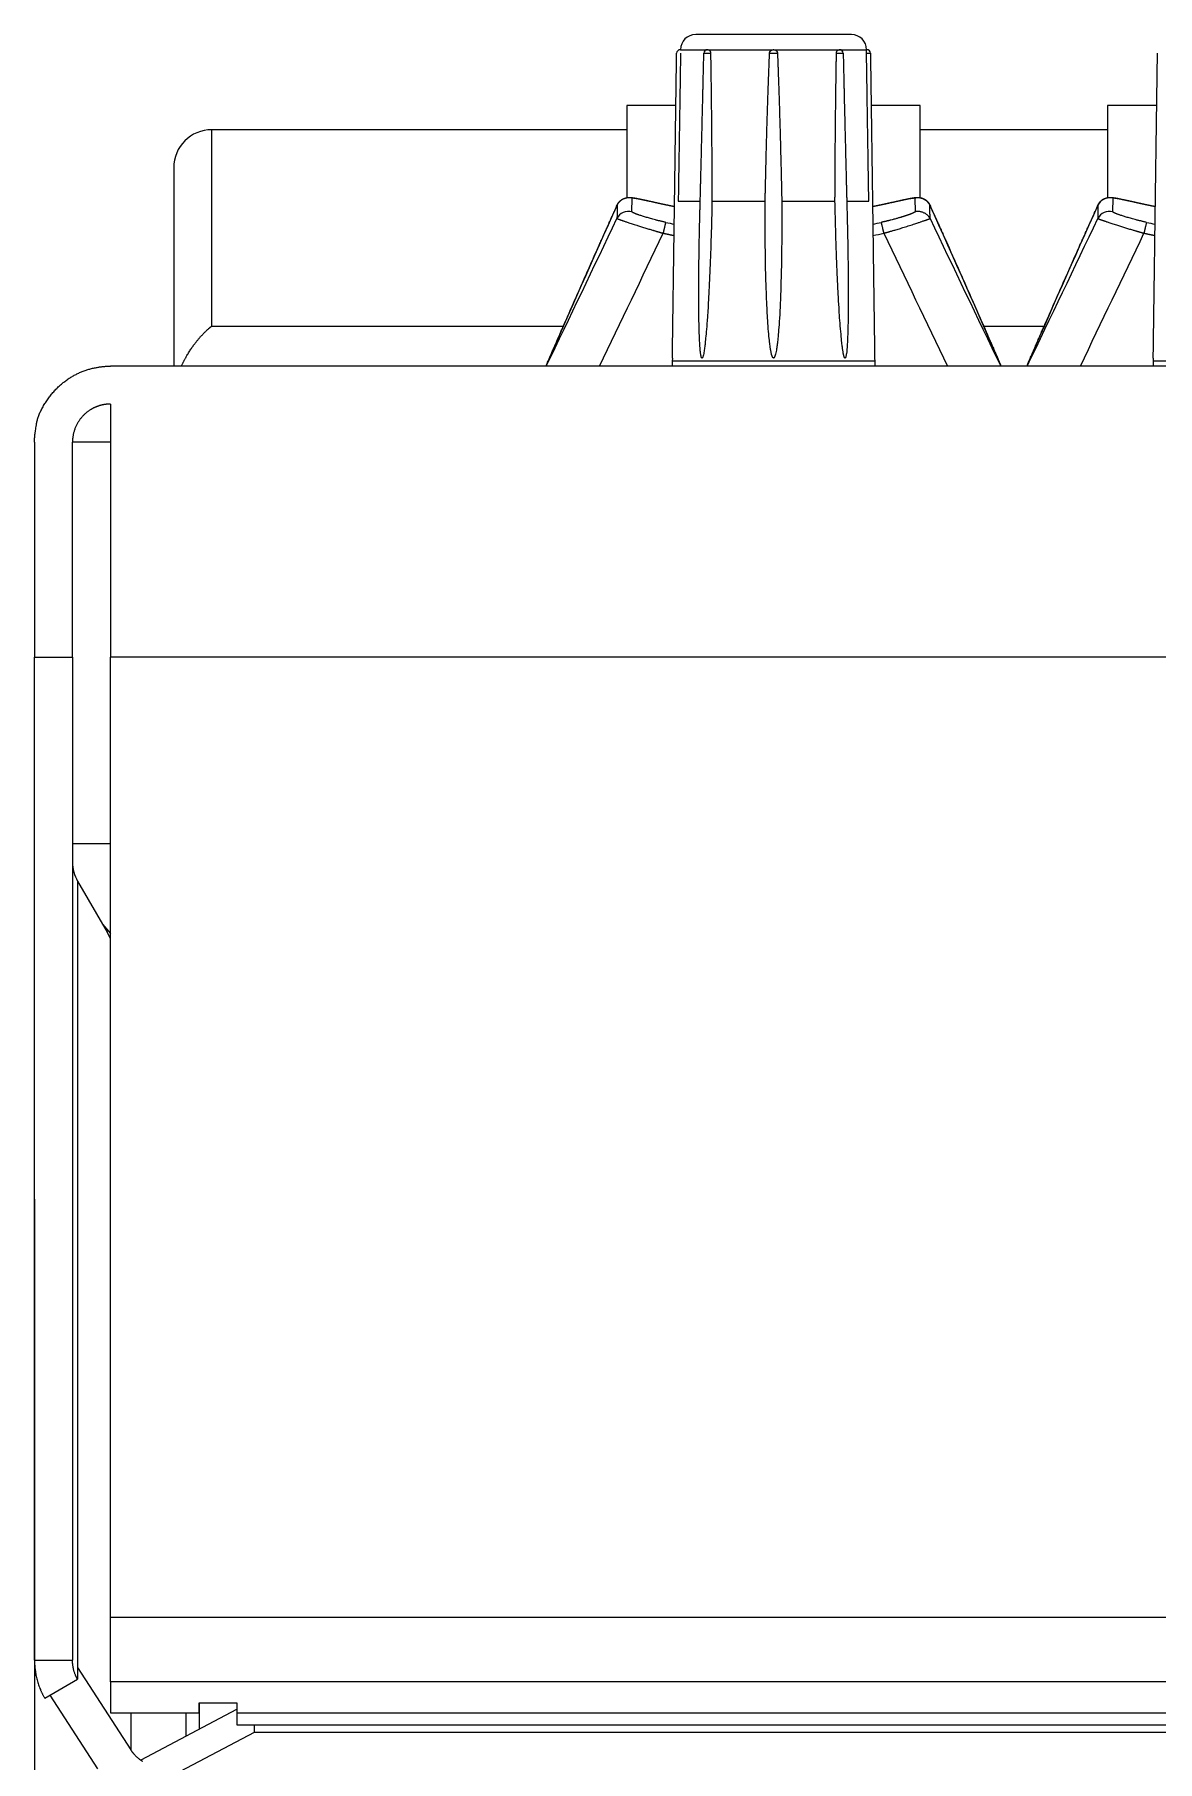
# Model space of a CAD drawing. Header units: metres. Extents: x 0.424 to 0.895, y -0.018 to 0.953.
# Drawn here: x 0.5176 to 0.562, y 0.8635 to 0.9317 of the extents above; entities that cross this region are included whole.
import ezdxf

# ---------------------------------------------------------------- set-up
doc = ezdxf.new("R2010")
doc.units = ezdxf.units.M
for name, color, linetype, lineweight in [('Bemaßung (ISO)', 7, 'Continuous', 25), ('Sichtbar (ISO)', 7, 'Continuous', 50), ('Sichtbar schmal (ISO)', 7, 'Continuous', 35)]:
    doc.layers.add(name, color=color, linetype=linetype, lineweight=lineweight)

# ---------------------------------------------------------------- blocks, each defined once
blk = doc.blocks.new('Gruppe-19')
at = {"layer": 'Bemaßung (ISO)', "lineweight": 9, "transparency": 33554687}
blk.add_line((-0.1294298465439074, 0.4083288511410029), (-0.1294298465439074, 0.3212932260537624), dxfattribs=at)

msp = doc.modelspace()

# ---------------------------------------------------------------- linework, layer by layer
at = {"layer": 'Sichtbar (ISO)', "lineweight": 9}
for p, q in [((0.5498749999999998, 0.9316868890251425), (0.5437249999999997, 0.9316868890251425)), ((0.543125032604207, 0.9310868890251425), (0.5431107625775173, 0.9310868890251425)), ((0.543125032604207, 0.9310868890251425), (0.5441865625342245, 0.9310868890251425)), ((0.5442123518628252, 0.9310868890251425), (0.5441865628135526, 0.9310868890251425)), ((0.5442123518628257, 0.9310868890251425), (0.5467841903901578, 0.9310868890251425)), ((0.546815480305551, 0.9310868890251425), (0.5467841903901578, 0.9310868890251425)), ((0.546815480305551, 0.9310868890251425), (0.5493874142925809, 0.9310868890251425)), ((0.5494132557942991, 0.9310868890251425), (0.5493874142925809, 0.9310868890251425)), ((0.5494132557955761, 0.9310868890251425), (0.5504749659938881, 0.9310868890251425)), ((0.5504892374224871, 0.9310868890251425), (0.5504749659938881, 0.9310868890251425)), ((0.5429423089796725, 0.9288868890251423), (0.5410000000000001, 0.9288868890251423)), ((0.5410000000000001, 0.9288868890251423), (0.5410000000000001, 0.9252413664046341)), ((0.5526000000000001, 0.9288868890251423), (0.5506576910203268, 0.9288868890251423)), ((0.5526000000000001, 0.9252412509889885), (0.5526000000000001, 0.9288868890251423)), ((0.5619423089796726, 0.9288868890251423), (0.5600000000000002, 0.9288868890251423)), ((0.5600000000000002, 0.9288868890251423), (0.5600000000000002, 0.9252413664046341)), ((0.5409999999999997, 0.927926889025142), (0.5245999999999996, 0.927926889025142)), ((0.5599999999999997, 0.927926889025142), (0.5526000000000001, 0.927926889025142)), ((0.5230999999999997, 0.9264268897721466), (0.5230999999999997, 0.9185868890251352)), ((0.5410000000000001, 0.924698942140958), (0.5410000000000001, 0.9246989319017695)), ((0.5430346618242713, 0.9251022770463766), (0.5439033871625936, 0.9251022770463766)), ((0.5443683282881764, 0.9251022770463766), (0.5464692055330113, 0.9251022770463766)), ((0.5471264350616286, 0.9251022770463766), (0.5492283201064658, 0.9251022770463766)), ((0.5496938062617012, 0.9251022770463766), (0.5505649576953353, 0.9251022770463766)), ((0.5526000000000001, 0.9246988456777513), (0.5526000000000001, 0.9246988558545077)), ((0.5600000000000002, 0.924698942140958), (0.5600000000000002, 0.9246989319017695)), ((0.5421996729384853, 0.9239063049928591), (0.5421996729384861, 0.9239062764054897)), ((0.5513996729384856, 0.9239062863078216), (0.551399672938485, 0.9239063101340078)), ((0.5611996729384853, 0.9239063049928591), (0.5611996729384857, 0.9239062764054897)), ((0.7539999999999998, 0.9185868890251426), (0.5205999999999997, 0.9185868890251425)), ((0.5428041696252014, 0.9189062914685256), (0.5427999999999995, 0.9187868890251425)), ((0.5508, 0.9187868890251425), (0.5428, 0.9187868890251425)), ((0.5428, 0.9187868890251425), (0.5428, 0.9185868890251425)), ((0.550795830374798, 0.9189062914685256), (0.5508, 0.9187868890251425)), ((0.5508, 0.9187868890251425), (0.5508, 0.9185868890251425)), ((0.5618041696252014, 0.9189062914685255), (0.5617999999999995, 0.9187868890251425)), ((0.5697999999999994, 0.9187868890251425), (0.5617999999999995, 0.9187868890251425)), ((0.5617999999999995, 0.9187868890251425), (0.5617999999999995, 0.9185868890251423)), ((0.5205999999999997, 0.9170868890251423), (0.5205999999999997, 0.9070868890251429)), ((0.5175999999999996, 0.9155868890251425), (0.5175999999999996, 0.9070868890251429)), ((0.5190999999999997, 0.9070868890251427), (0.5190999999999997, 0.9155868890251424)), ((0.5205999999999997, 0.9155868890251422), (0.5190999999999997, 0.9155868890251422)), ((0.5175999999999996, 0.8674569298589647), (0.5175999999999996, 0.9070868890251427)), ((0.5190999999999997, 0.9070868890251427), (0.5191000000000001, 0.8674569298589647)), ((0.5205999999999997, 0.8691549535022407), (0.5205999999999997, 0.9070868890251427)), ((0.5205999999999997, 0.8997194753839766), (0.5190999999999997, 0.8997194753839766)), ((0.5193009618943231, 0.8982392099210535), (0.5204666301680287, 0.8962261934951876)), ((0.5202830700462534, 0.8965431872305437), (0.5205999999999997, 0.8961679973025141)), ((0.5205999999999997, 0.8959781629562582), (0.5204666301680287, 0.8962261934951876)), ((0.5205999999999997, 0.8666066559609968), (0.5205999999999997, 0.8691549535022407)), ((0.5175999999999996, 0.8674569298589647), (0.5190647642149758, 0.8674569298589647)), ((0.5180019237886465, 0.8659566037935227), (0.5193009618943231, 0.8667043823006502)), ((0.5193009618943231, 0.8671658446217609), (0.5213990381056817, 0.8639175924057295)), ((0.5193009618943231, 0.8671658446217609), (0.5193009618943231, 0.8667043823006502)), ((0.5205999999999997, 0.8666066559609967), (0.5205999999999997, 0.8653760999609759)), ((0.5201000000000047, 0.863169813898602), (0.5182192006010602, 0.8660816770532753)), ((0.5205999999999997, 0.8653760999609759), (0.5240999999999997, 0.8653760999609758)), ((0.5218076189726923, 0.8635201881242365), (0.5256000000000001, 0.8655215342625387)), ((0.5240999999999997, 0.8653760999609758), (0.5240999999999997, 0.865771872910508)), ((0.5240999999999997, 0.865771872910508), (0.5255999999999996, 0.865771872910508)), ((0.5255999999999996, 0.865771872910508), (0.5255999999999996, 0.8653760999609758)), ((0.5255999999999996, 0.8653760999609756), (0.5255999999999996, 0.8649093407535942)), ((0.52628, 0.8646062693781102), (0.5233553709438385, 0.8630628603626742)), ((0.5255999999999996, 0.8649093407535942), (0.7489999999999998, 0.8649093407535939)), ((0.52628, 0.8649093407535942), (0.52628, 0.8646062693781102)), ((0.7484799999999998, 0.8646062693781102), (0.52628, 0.8646062693781102))]:
    msp.add_line(p, q, dxfattribs=at)
at = {"layer": 'Sichtbar (ISO)', "lineweight": 9, "flags": 128}
msp.add_lwpolyline([(0.5190999999999997, 0.8989869884281807, 0.1319910026549699), (0.5193009618943231, 0.8982392099210535)], format="xyb", dxfattribs=at)
at = {"layer": 'Sichtbar (ISO)', "lineweight": 9}
for centre, radius, start, end in [((0.5437249999999997, 0.9310868890251425), 0.0006000000000000227, 90, 180), ((0.5498749999999998, 0.9310868890251425), 0.0005999999999999091, 0, 90), ((0.5431107625656852, 0.9309468890251424), 0.0001399999999999864, 90, 179.2095541219691), ((0.5441865625342245, 0.9309468890251424), 0.0001399999999999864, 90, 178.6807938020422), ((0.5494132557955761, 0.9309468890251424), 0.0001400000000000845, 1.244827532339354, 90.00000000037222), ((0.5504892374343142, 0.9309468890251424), 0.000140000000000138, 0.7904458780308787, 90), ((0.5246000000000002, 0.9264268890251419), 0.001500000000000341, 90.00000000001737, 180)]:
    msp.add_arc(centre, radius, start, end, dxfattribs=at)
for points, degree, knots in [([(0.5428041696221692, 0.918906291372046), (0.5428875590440841, 0.9249275550744784), (0.5429707758883212, 0.9309488203875145)], 1, [0, 0, 0.5000000322535851, 1, 1]), ([(0.5431259396871544, 0.9309525412200356), (0.5431152723044931, 0.9302757493672011), (0.5430661403352801, 0.9271260792593139), (0.5430346618242713, 0.9251022770463766)], 2, [0, 0, 0, 0.357456264768068, 1, 1, 1]), ([(0.5505649576953353, 0.9251022770463766), (0.5505334987019775, 0.9271281201088878), (0.5504845449663892, 0.930281855771125), (0.5504740404670307, 0.9309528856916358)], 2, [0, 0, 0, 0.6423630513300171, 1, 1, 1]), ([(0.5506292241116778, 0.9309488203875145), (0.5507124409559153, 0.9249275550744784), (0.5507958303778302, 0.9189062913720462)], 1, [0, 0, 0.4999999677464266, 1, 1]), ([(0.5618041696221692, 0.9189062913720456), (0.5618875590440842, 0.9249275550744784), (0.5619707758883212, 0.9309488203875145)], 1, [0, 0, 0.5000000322535938, 1, 1])]:
    msp.add_open_spline(points, degree=degree, knots=knots, dxfattribs=at)
for points in [[(0.5438930217350442, 0.9246965038311784), (0.5439330099558426, 0.9262597415550051), (0.544010591749369, 0.9293864933281519), (0.5440465996414903, 0.9309501121691788)], [(0.5442123518628252, 0.9310868890251425), (0.5442167155474664, 0.9310868890251425), (0.5442254141657915, 0.9310858163158955), (0.5442393157848644, 0.9310823648352828), (0.5442575489026373, 0.9310724837960329), (0.5442741047206412, 0.9310578571137145), (0.5442883324739962, 0.9310390349363274), (0.544298163277808, 0.9310196400137283), (0.5443046997900057, 0.9310016456513881), (0.5443092634916958, 0.9309825135117864), (0.5443117515087303, 0.9309626404055343), (0.5443119275002679, 0.9309525412200356)], [(0.5443119275002679, 0.9309525412200356), (0.5443237214849107, 0.930275749367201), (0.5443508490553369, 0.9280240115153251), (0.5443651112324253, 0.9257763508049064), (0.5443683282881764, 0.9251022770463766)], [(0.5464692055330113, 0.9251022770463766), (0.5464840196680191, 0.9257720968303642), (0.5465393122402268, 0.9280260674933083), (0.5466155208266448, 0.9302818548070899), (0.5466442789711257, 0.9309528856916358)], [(0.5466442789711257, 0.9309528856916358), (0.5466448635992794, 0.9309665271679569), (0.5466512840248613, 0.930993072846245), (0.5466627163418427, 0.931017884873782), (0.5466787351708674, 0.9310400250329902), (0.5466987376170471, 0.9310586545560922), (0.5467219744891951, 0.9310730667767151), (0.5467466129463052, 0.9310823537678787), (0.5467715041215986, 0.9310868890251425), (0.5467841903901578, 0.9310868890251425)], [(0.546815480305551, 0.9310868890251425), (0.5468216255930526, 0.9310868890251425), (0.5468338535400382, 0.9310858163187761), (0.5468533618266044, 0.9310823648441959), (0.5468788547080278, 0.9310724838109656), (0.5469019551808235, 0.9310578571341055), (0.5469217912978249, 0.9310390349613977), (0.546935547259042, 0.931019640038659), (0.5469447512756931, 0.9310016456705601), (0.5469512766441728, 0.9309825135238732), (0.5469549863695494, 0.9309626404096805), (0.5469553944395568, 0.9309525412200356)], [(0.5469553944395568, 0.9309525412200356), (0.5469827410716023, 0.9302757484676244), (0.5470562798623811, 0.9280240080022826), (0.5471113805190132, 0.9257763488940493), (0.5471264350616286, 0.9251022770463766)], [(0.5492283201064658, 0.9251022770463766), (0.5492314164921525, 0.9257720989650392), (0.5492458102431003, 0.9280260713666957), (0.549274920286068, 0.930281855771125), (0.5492878275331011, 0.9309528856916358)], [(0.5492878275331011, 0.9309528856916358), (0.549288089926624, 0.9309665271679557), (0.5492924927844708, 0.930993072846241), (0.5493005848523738, 0.9310178848737776), (0.5493120435003058, 0.9310400250329867), (0.5493263856725428, 0.9310586545560909), (0.5493430456823359, 0.931073066776716), (0.5493606623414445, 0.9310823537678792), (0.5493784051549939, 0.9310868890251425), (0.5493874142925813, 0.9310868890251425)], [(0.5495532227545092, 0.9309499304733198), (0.5495872132796055, 0.9293856919419103), (0.549663999910291, 0.9262578294716312), (0.5497043034439696, 0.924694088598077)], [(0.5504740404670307, 0.9309528856916358), (0.550473826919356, 0.9309665271679557), (0.5504736330750549, 0.930993072846241), (0.5504736446702516, 0.9310178848737776), (0.550473830816539, 0.9310400250329867), (0.5504741112648491, 0.9310586545560909), (0.5504744352044975, 0.9310730667767162), (0.5504747104656205, 0.9310823537678792), (0.5504749114178855, 0.9310868890251426), (0.5504749659938887, 0.9310868890251426)], [(0.5406231233084788, 0.9249499923342319), (0.5406401416805118, 0.9249876508998602), (0.5406865826703776, 0.9250571471397553), (0.5407421434076466, 0.9251165217367933), (0.5408061786413512, 0.9251660448372795), (0.5408736967768566, 0.925203271874758), (0.5409434961217364, 0.9252290273972177), (0.5410032129605604, 0.9252426738700296), (0.5410527299606804, 0.9252487302466046), (0.5410937094528188, 0.925250800858969), (0.5411280466714659, 0.9252504277182999), (0.5411704982904118, 0.9252483354223007), (0.541218765445655, 0.9252432055147983), (0.5413154597353198, 0.92522997161125), (0.541492106640662, 0.925195790235541), (0.5416600142557779, 0.9251601590071958), (0.5417826087462951, 0.9251334732270418), (0.5419455834152392, 0.9250975676422268), (0.5421607956532696, 0.9250497990127111), (0.5423084171623357, 0.925017258623563), (0.5423800859314081, 0.9250015079350233), (0.5424161440426317, 0.9249936123977335)], [(0.5511832010966461, 0.9249936125432972), (0.5512894454755448, 0.9250168765621261), (0.551497942143467, 0.925062998044903), (0.5516888651786723, 0.9251052955742103), (0.5518631821472475, 0.9251437001826492), (0.5520211316668094, 0.925177666882385), (0.5521615357900962, 0.9252065023239999), (0.5522905433376653, 0.9252304470535453), (0.5524013653806216, 0.9252479409187894), (0.5524837888030922, 0.9252507039744957), (0.5525183905208525, 0.9252504451313133), (0.5525544399130455, 0.9252478615937454), (0.5525904253299606, 0.9252432772490374), (0.5526352118992492, 0.9252342415554806), (0.5526899511179915, 0.9252174643862355), (0.5527445145988711, 0.925193548590115), (0.5527981299633131, 0.9251621073591485), (0.5528526269727101, 0.925120343322853), (0.5529057995100904, 0.9250653531360986), (0.5529418541457151, 0.9250145813687606), (0.5529661927356808, 0.9249721865791483), (0.5529762223828749, 0.9249499928162441)], [(0.5596231233084789, 0.9249499923342319), (0.5596401416805117, 0.9249876508998602), (0.5596865826703772, 0.9250571471397553), (0.5597421434076466, 0.9251165217367933), (0.5598061786413511, 0.9251660448372795), (0.5598736967768566, 0.925203271874758), (0.5599434961217364, 0.9252290273972177), (0.5600032129605603, 0.9252426738700296), (0.5600527299606803, 0.925248730246605), (0.5600937094528188, 0.925250800858969), (0.5601280466714659, 0.9252504277182999), (0.5601704982904119, 0.9252483354223007), (0.560218765445655, 0.9252432055147983), (0.5603154597353193, 0.92522997161125), (0.5604921066406603, 0.9251957902355413), (0.560660014255776, 0.9251601590071965), (0.5607826087462929, 0.9251334732270423), (0.560945583415237, 0.9250975676422272), (0.5611607956532677, 0.9250497990127116), (0.5613084171623338, 0.925017258623563), (0.5613800859314076, 0.9250015079350236), (0.5614161440426312, 0.9249936123977336)], [(0.5378077923146195, 0.9185868890251425), (0.5384985940072613, 0.920182228081675), (0.5399062552054045, 0.9233638529223376), (0.5406230644876912, 0.9249500259610057)], [(0.5424161463292765, 0.9249936215120323), (0.5426506660957844, 0.9249422697935317), (0.5428871283380279, 0.9248964337902795)], [(0.5443683282881764, 0.9251022770463766), (0.5443349143662388, 0.92350550486088), (0.544215529204637, 0.9208010573714155), (0.5441258872421724, 0.919757943158889), (0.5440737591053227, 0.919264082911011), (0.5440331529481802, 0.9190491220930801), (0.5440128039295139, 0.9189658309448248), (0.543998823577627, 0.9189327749694087), (0.5439924491795494, 0.9189205725318914), (0.543987143022556, 0.9189136072726558), (0.5439831044372693, 0.9189095600088049), (0.5439793859590056, 0.9189073306113551), (0.5439762810695212, 0.918906324454083), (0.5439731972158177, 0.9189062645887015), (0.5439703514052423, 0.9189070233543182), (0.5439672318888386, 0.9189087039748718), (0.5439640444518797, 0.9189115586803661), (0.5439599859370631, 0.9189164152279219), (0.5439554486507947, 0.9189244451853213), (0.5439488384386557, 0.9189390002983258), (0.543940865841407, 0.9189657212354096), (0.5439211731090092, 0.9190491928056859), (0.5438984465935016, 0.919271341435477), (0.5438764294764931, 0.919586903557698), (0.5438503474489764, 0.9203902262567614), (0.5438460899950139, 0.921111932761885), (0.5438442000484404, 0.9220810600447913), (0.5438713033102665, 0.9238491020892019), (0.5438930134268368, 0.924696504152368)], [(0.5471264350616286, 0.9251022770463766), (0.5471344554850036, 0.9235054123439598), (0.5470662912315986, 0.9208008737736262), (0.5469802438349318, 0.919757804321789), (0.5469260314739451, 0.9192640265505505), (0.5468771923081133, 0.919049104990602), (0.5468517532325793, 0.918965834510193), (0.5468333100146472, 0.9189327802245055), (0.5468247832065638, 0.9189205746655598), (0.5468175576347432, 0.9189136081654445), (0.546812008393363, 0.9189095605250965), (0.54680683895598, 0.9189073308784652), (0.546802488238429, 0.9189063245419131), (0.546798129309637, 0.9189062645270911), (0.5467940742006687, 0.9189070231511649), (0.5467895950616146, 0.9189087036008403), (0.5467849727943241, 0.9189115580572802), (0.5467790383903459, 0.9189164141736462), (0.5467722996440377, 0.918924443381726), (0.5467623678427451, 0.9189389969505865), (0.5467500219445444, 0.9189657147517386), (0.5467188278382712, 0.9190491787720247), (0.5466778225481655, 0.9192713111809798), (0.5466341640171029, 0.9195868471020447), (0.5465659147768508, 0.9203900958071729), (0.5465322005682112, 0.9211117494807416), (0.5464888491375306, 0.9221789363176025), (0.5464647774547795, 0.9241724569728862), (0.5464692055330113, 0.9251022770463766)], [(0.5497043142430282, 0.9246940889185001), (0.5497422891599129, 0.9232234640042114), (0.5497593835985723, 0.9207460302103312), (0.5497290346891147, 0.919757943158889), (0.5497044901419997, 0.9192640829110106), (0.5496760201196819, 0.9190491220930795), (0.5496603855701672, 0.9189658309448243), (0.5496482792072349, 0.9189327749694087), (0.5496425968139822, 0.9189205725318914), (0.5496376857236498, 0.9189136072726557), (0.5496338767015702, 0.9189095600088049), (0.5496302846406872, 0.9189073306113553), (0.5496272367631074, 0.9189063244540832), (0.5496241562077241, 0.9189062645887015), (0.5496212672337308, 0.9189070233543186), (0.5496180522171241, 0.9189087039748717), (0.5496147026365308, 0.9189115586803661), (0.5496103683384647, 0.9189164152279217), (0.5496053751977527, 0.9189244451853209), (0.5495979389120782, 0.9189390002983251), (0.5495884506850027, 0.9189657212354087), (0.5495640267656984, 0.9190491928056861), (0.5495287615606651, 0.919271341435478), (0.5494890338831335, 0.9195869035576981), (0.54941859393453, 0.9203902262567606), (0.5493751730426645, 0.9211119327618853), (0.5493159536734249, 0.9221790845382298), (0.5492479613830157, 0.9241724912726244), (0.5492283201064658, 0.9251022770463766)], [(0.5507128716797622, 0.9248964325047989), (0.5509488551460904, 0.9249423062198295), (0.5511831970496389, 0.9249936212857057)], [(0.5529767262846232, 0.9249488315179725), (0.5536863331335842, 0.9233790027328348), (0.5550798154241299, 0.9202301440847077), (0.5557636409825484, 0.9186512261693058)], [(0.5568077923146191, 0.9185868890251425), (0.5574985940072609, 0.920182228081675), (0.5589062552054045, 0.9233638529223376), (0.5596230644876912, 0.9249500259610057)], [(0.5614161463292764, 0.9249936215120323), (0.5616506660957844, 0.9249422697935319), (0.5618871283380279, 0.9248964337902795)], [(0.5234042908994135, 0.9185868890251421), (0.5234945452017589, 0.9187839978589643), (0.5237090165672454, 0.9191564585461698), (0.5239151147830382, 0.9194525761530896), (0.52410061622249, 0.9196848598132275), (0.5242938516999281, 0.9198958691395026), (0.5244937634609229, 0.9200839584286187), (0.5245958932702267, 0.9201654898747982), (0.5245986310263691, 0.9201676702184926), (0.5246000000000011, 0.9201687578470684)], [(0.5175999999999996, 0.9155868890251424), (0.5175999999999996, 0.9157230768918624), (0.5176233731995687, 0.9159792217038794), (0.5177499272394432, 0.9167129768128237), (0.5183732923094114, 0.9176631386888345), (0.5191997841458685, 0.9182903282238288), (0.5201463918664142, 0.9185868890251424), (0.5205999999999997, 0.9185868890251424)], [(0.5205999999999997, 0.9170868890251422), (0.5205264300793967, 0.9170868890251422), (0.5203839190736786, 0.9170728591761019), (0.5202477309324983, 0.9170465899878686), (0.5201186180772968, 0.9170090219245464), (0.5199375233561634, 0.9169388826739997), (0.5197324106808954, 0.9168150309097399), (0.5195187444002665, 0.9166404838988562), (0.519312289816309, 0.916373914050446), (0.5191712663774148, 0.9160730226888265), (0.5190999999999997, 0.9157479766117762), (0.5190999999999997, 0.9155868890251424)], [(0.5175999999999996, 0.8674569298589647), (0.5176000000000001, 0.8670642016854171), (0.5178055742477975, 0.8662968761015234), (0.5180019237886465, 0.8659566037935225)], [(0.5193009618943231, 0.8667043823006502), (0.5192027871238986, 0.8668751145860489), (0.5191000000000001, 0.8672599696407925), (0.5190999999999997, 0.8674569298589647)], [(0.5213990381056771, 0.863917592405727), (0.5214854192816322, 0.8637838566316396), (0.5217242305204792, 0.8635546097702224), (0.5218656502961618, 0.8634696680086841)]]:
    msp.add_open_spline(points, degree=2, dxfattribs=at)
at = {"layer": 'Sichtbar schmal (ISO)', "lineweight": 9}
for p, q in [((0.5245999999999996, 0.9201687578470684), (0.5245999999999996, 0.9279268897963009)), ((0.5412052700562933, 0.9246833112847512), (0.5412179096062726, 0.9252218343652365)), ((0.5523814825302054, 0.9252218481294683), (0.5523940304008699, 0.9246832980960257)), ((0.5602052700562933, 0.9246833112847512), (0.5602179096062725, 0.9252218343652365)), ((0.551183197326766, 0.9249936213427079), (0.5511806222991538, 0.924992381798308)), ((0.5245999999999996, 0.9201687578470684), (0.5384964506461349, 0.9201687578470684)), ((0.5551028554223187, 0.9201687578470684), (0.5551029272856847, 0.9201687578470684)), ((0.5551029653177927, 0.9201687578470684), (0.5574964506461344, 0.9201687578470684)), ((0.5175999999999996, 0.9070868890251427), (0.5190999999999997, 0.9070868890251427)), ((0.7539999999999998, 0.9070868890251427), (0.5205999999999997, 0.9070868890251427)), ((0.5193009618943231, 0.8982392099210535), (0.5193009618943231, 0.8671658446217609)), ((0.5205999999999997, 0.8691549535022407), (0.7539999999999998, 0.8691549535022404)), ((0.5190647642149758, 0.8674569298589647), (0.5191000000000001, 0.8674569298589647)), ((0.7539999999999998, 0.8666066559609966), (0.5205999999999997, 0.8666066559609967)), ((0.5213990381056786, 0.8653760999609743), (0.5213990381056817, 0.8639175924057295)), ((0.523584678751731, 0.8653760999609731), (0.523584678751731, 0.8644579925538778)), ((0.5241042939939896, 0.8657718729105051), (0.5241042939939896, 0.8647322081326947)), ((0.5255999999999996, 0.8653760999609758), (0.7489999999999998, 0.8653760999609756))]:
    msp.add_line(p, q, dxfattribs=at)
at = {"layer": 'Sichtbar schmal (ISO)', "lineweight": 9, "flags": 128}
for points in [[(0.5412179157482772, 0.925221855022892, 0.375448228233648), (0.540620993928105, 0.9249440490987337)], [(0.5602179157482772, 0.925221855022892, 0.3754482282331115), (0.5596209939281045, 0.9249440490987337)], [(0.5406209059511523, 0.9249440854425852, 0.003980419651303741), (0.5378077926518596, 0.918586889025141)], [(0.5412052762812861, 0.9246833331365352, 0.3669132456713115), (0.5406144670092956, 0.9244194587499329)], [(0.5424187231530734, 0.9249923816290085, 0.005847642223083284), (0.5428871168004255, 0.9248956005778958)], [(0.5557915287899721, 0.9185868890251427, 0.004016558173014348), (0.5529783930964256, 0.9249440659586192)], [(0.5596209059511522, 0.9249440854425852, 0.003980419651303741), (0.5568077926518596, 0.918586889025141)], [(0.5602052762812857, 0.9246833331365352, 0.3669132456707611), (0.5596144670092951, 0.9244194587499329)], [(0.5614187231530734, 0.9249923816290085, 0.005847642223083284), (0.5618871168004255, 0.9248956005778958)], [(0.5378204288915397, 0.9185868890250992, 0.001546169679621066), (0.5406144610982944, 0.9244194617126442)], [(0.5399234216935627, 0.9185868890251427, 0.001423594579417071), (0.5424368607313893, 0.9238395698443544)], [(0.5425432700093358, 0.9242665106011753, 0.004299233259530829), (0.542877435408184, 0.9241961416709026)], [(0.5507225627713399, 0.9241962731815796, 0.004290869197500108), (0.5510560769216393, 0.9242665108174766)], [(0.5507287505701868, 0.9237493052114221, 0.005412887690182015), (0.5511624863244136, 0.9238395701035256)], [(0.5511624863481718, 0.9238395700773316, 0.001423031627097774), (0.5536759263173805, 0.9185868890251299)], [(0.5529848873384232, 0.9244194633247249, 0.001549054283423785), (0.5557789202653737, 0.9185868890251421)], [(0.5568204288915397, 0.9185868890250992, 0.001546169679621066), (0.5596144610982944, 0.9244194617126442)], [(0.5589234216935627, 0.9185868890251427, 0.001423594579270843), (0.5614368607313893, 0.9238395698443544)], [(0.5615432700093358, 0.9242665106011753, 0.004299233259530829), (0.561877435408184, 0.9241961416709026)]]:
    msp.add_lwpolyline(points, format="xyb", dxfattribs=at)
at = {"layer": 'Sichtbar schmal (ISO)', "lineweight": 9}
for points in [[(0.5440466005712672, 0.9309501116226863), (0.5440465988320204, 0.9309499061213229), (0.5440495605387798, 0.9309495510198815), (0.5440557585534468, 0.930949240850872), (0.5440657925877983, 0.9309490009115915), (0.5440765793550688, 0.9309488821438923), (0.5440860423555457, 0.9309488289819836), (0.5440994559471598, 0.9309488100256023), (0.544118424582284, 0.9309488814324682), (0.5441455205110012, 0.9309490947947654), (0.544182910017363, 0.9309495874633), (0.5442315472419493, 0.9309504433656501), (0.5442897507447576, 0.9309518456782064), (0.5443119275002679, 0.9309525412200356)], [(0.5504740404670307, 0.9309528856916358), (0.5504780925860397, 0.9309527908947457), (0.5504861712380114, 0.9309525989945855), (0.5505117650799559, 0.9309519827483694), (0.5505515683049309, 0.9309509637314382), (0.5505809173133296, 0.9309501857894871), (0.5506017101888544, 0.9309496198529776), (0.550615305353824, 0.9309492408508725), (0.5506236696537727, 0.9309490009115912), (0.5506275803546475, 0.9309488821438923), (0.5506291511232728, 0.9309488289819836), (0.5506292178587398, 0.9309488216024302)], [(0.541217907394285, 0.9252218574468511), (0.5412183391131309, 0.9252359851942764), (0.5413829538876787, 0.9252157650038454), (0.541557662148876, 0.9251802309049846), (0.5415883251616421, 0.9251739021102019), (0.5416502090550336, 0.9251609689536424), (0.5417519263016877, 0.925139107675577), (0.5418370414474054, 0.9251205284255305), (0.5418992936235065, 0.9251068587111559), (0.5420435618656458, 0.9250750657121051), (0.5422902923662015, 0.925020478404806), (0.5424185574152227, 0.924992408202453)], [(0.551180733463703, 0.9249923964098183), (0.5513089955334625, 0.925020465588337), (0.5515557712143402, 0.9250750626870006), (0.5517000500840856, 0.9251068581355695), (0.5517623015605579, 0.9251205276971165), (0.5518665699745263, 0.9251432877418431), (0.5519993120506559, 0.925171612423062), (0.5522163825806099, 0.9252157625392623), (0.5523810530280955, 0.9252359988202775), (0.5523814847385045, 0.9252218712132549)], [(0.5529783518147822, 0.9249440494374591), (0.5529118560472422, 0.9250944503217577), (0.5525395801073466, 0.9252677284576463), (0.5523814763890047, 0.9252218687914718)], [(0.560217907394285, 0.9252218574468515), (0.5602183391131309, 0.925235985194276), (0.5603829538876791, 0.9252157650038454), (0.5605576621488759, 0.9251802309049846), (0.5605883251616421, 0.9251739021102019), (0.5606502090550336, 0.9251609689536424), (0.5607519263016872, 0.925139107675577), (0.5608370414474054, 0.9251205284255305), (0.5608992936235061, 0.9251068587111559), (0.5610435618656459, 0.9250750657121051), (0.5612902923662011, 0.925020478404806), (0.5614185574152227, 0.924992408202453)], [(0.5406209939137359, 0.9249440484992903), (0.5406175822889834, 0.9246784115162492), (0.5406144676820238, 0.9244195139801008)], [(0.5406230633653487, 0.9249500194961957), (0.5406217584073002, 0.9249471366316864), (0.5406209067947745, 0.9249440875128094)], [(0.5425432638291183, 0.9242665082411844), (0.5422723539733436, 0.9243260003020383), (0.541769066346206, 0.924463056122537), (0.5414029918093144, 0.9245830198244602), (0.5412049374685205, 0.9246686348411552), (0.541205266830744, 0.9246832997286083)], [(0.5424187231530734, 0.9249923816290085), (0.5424175155207622, 0.924993316269761), (0.5424161325846277, 0.9249935674241725)], [(0.5507128814399114, 0.9248957277000257), (0.550947325754981, 0.9249413253421448), (0.5511806222991538, 0.924992381798308)], [(0.5523940336302569, 0.9246832865314496), (0.5523943605019265, 0.9246687337117726), (0.552199385713978, 0.9245841998902361), (0.5519711279155224, 0.9245091670117112), (0.5518652096415437, 0.9244760703319077), (0.5516446286808798, 0.9244105798932114), (0.5512579173403294, 0.9243108314531032), (0.5510560832401131, 0.9242665084810462)], [(0.5529848798761966, 0.9244194590874331), (0.552915033946351, 0.9245652211077072), (0.5525493852694223, 0.9247285103372211), (0.5523940241751091, 0.9246833199415045)], [(0.5529762033954755, 0.9249499843018334), (0.5529775072966165, 0.9249471018110272), (0.5529783582516691, 0.9249440520993989)], [(0.5529848792036234, 0.9244195142886101), (0.5529817639575356, 0.9246784120097473), (0.5529783518290922, 0.9249440488409832)], [(0.5596209939137359, 0.9249440484992903), (0.5596175822889834, 0.924678411516249), (0.5596144676820238, 0.9244195139801008)], [(0.5596230633653488, 0.9249500194961957), (0.5596217584073001, 0.9249471366316864), (0.5596209067947745, 0.9249440875128094)], [(0.5615432638291183, 0.9242665082411844), (0.5612723539733431, 0.9243260003020383), (0.5607690663462056, 0.924463056122537), (0.560402991809314, 0.9245830198244602), (0.5602049374685205, 0.9246686348411552), (0.5602052668307436, 0.9246832997286083)], [(0.5614187231530734, 0.9249923816290087), (0.5614175155207621, 0.924993316269761), (0.5614161325846277, 0.9249935674241727)], [(0.5406144460833864, 0.9244194693846317), (0.5406158980810558, 0.9244177700793887), (0.5406359998147079, 0.9244089632257728), (0.5406698648511835, 0.9243957609365174), (0.5407126404411526, 0.9243797657440733), (0.5407443821183935, 0.9243682470044485), (0.5407541669686127, 0.924364711652661), (0.5407902976668322, 0.9243517136812733), (0.540865031900136, 0.9243254338175764), (0.541007824986116, 0.9242762243748347), (0.5412667112429755, 0.9241902816405627), (0.5415676294169245, 0.9240946788736883), (0.5419003889269809, 0.9239932229091796), (0.5421654691892088, 0.9239159899483416), (0.5423458188503575, 0.923864662378228), (0.5424368602728853, 0.9238395694253725)], [(0.5425432700093358, 0.9242665106011749), (0.5425373683729001, 0.9242593697055084), (0.5424716471278814, 0.9239956795257176), (0.5424368607524168, 0.9238395698747723)], [(0.5424368607524168, 0.9238395698747732), (0.5425093133501366, 0.9238236719927606), (0.5426543480248708, 0.9237929467202919), (0.5427629941424459, 0.9237707516602767), (0.5428351519034624, 0.9237562807160651), (0.5428712476515213, 0.923749176847408)], [(0.5511624863244136, 0.9238395701035262), (0.5511276999023359, 0.9239956797467117), (0.5510619785669139, 0.9242593699200929), (0.5510560769216393, 0.9242665108174766)], [(0.5511624868540578, 0.9238395696647491), (0.5512541491093059, 0.923864846488897), (0.5514354094553966, 0.9239164333360981), (0.5518862490770096, 0.924047801625618), (0.5524968413001404, 0.9242435947948434), (0.5527341979887671, 0.9243253941161873), (0.552808797086521, 0.9243516251745337), (0.5528449796789616, 0.9243646397067908), (0.5528549008111984, 0.9243682238804997), (0.552886603318924, 0.9243797276573132), (0.5529292983574825, 0.9243956896516696), (0.5529632259076295, 0.9244089158591113), (0.5529834404918381, 0.9244177703244094), (0.5529849008389158, 0.924419469777601)], [(0.5596144460833864, 0.9244194693846317), (0.5596158980810557, 0.9244177700793887), (0.5596359998147075, 0.9244089632257728), (0.5596698648511831, 0.9243957609365174), (0.5597126404411525, 0.9243797657440733), (0.5597443821183931, 0.9243682470044485), (0.5597541669686122, 0.924364711652661), (0.5597902976668317, 0.9243517136812733), (0.559865031900136, 0.9243254338175764), (0.5600078249861128, 0.9242762243748347), (0.5602667112429751, 0.9241902816405627), (0.5605676294169241, 0.9240946788736883), (0.5609003889269805, 0.9239932229091796), (0.5611654691892083, 0.9239159899483416), (0.5613458188503575, 0.923864662378228), (0.5614368602728852, 0.9238395694253725)], [(0.5615432700093358, 0.9242665106011749), (0.5615373683729001, 0.9242593697055084), (0.5614716471278809, 0.9239956795257176), (0.5614368607524167, 0.9238395698747723)], [(0.5614368607524167, 0.9238395698747732), (0.5615093133501361, 0.9238236719927606), (0.5616543480248708, 0.9237929467202919), (0.5617629941424459, 0.9237707516602767), (0.561835151903462, 0.9237562807160651), (0.5618712476515213, 0.923749176847408)]]:
    msp.add_open_spline(points, degree=2, dxfattribs=at)
for points, knots in [([(0.5466442789711257, 0.9309528856916358), (0.5466442790564608, 0.9309527931828547), (0.5466446829599347, 0.9309526059596238), (0.5466473030726318, 0.9309519910552955), (0.546663368857556, 0.9309509690385185), (0.5466858388806147, 0.9309501886623666), (0.5467099912316695, 0.9309496209904673), (0.5467343485884214, 0.9309492409626106), (0.5467569552805782, 0.9309490005286316), (0.5467761655980486, 0.9309488817150862), (0.5467986079298486, 0.9309487881821159), (0.5468337957069769, 0.9309488821296078), (0.5468632160085478, 0.9309490961986104), (0.5468963579963309, 0.9309495896734652), (0.5469307391002619, 0.9309504458665261), (0.546955423400959, 0.9309518465504752), (0.5469553944395568, 0.9309525412200356)], [0, 0, 0, 0.06249999997615935, 0.1249999999768996, 0.1874999999783282, 0.2499999999797567, 0.3124999999812951, 0.3749999999828334, 0.4374999999842661, 0.4999999999855987, 0.5624999999871628, 0.6874999999905842, 0.749999999992573, 0.8124999999944947, 0.8749999999963548, 0.9374999999982212, 1, 1, 1]), ([(0.5492878275331011, 0.9309528856916358), (0.5492906928757636, 0.9309527908947457), (0.5492967052236197, 0.9309525989945848), (0.5493167044375448, 0.9309519827483694), (0.549356233764254, 0.9309509637314386), (0.5494295346810578, 0.9309494484973506), (0.5494732780701995, 0.9309490009115915), (0.5494895954036849, 0.9309488821438923), (0.5495012798064547, 0.9309488289819836), (0.5495149358340339, 0.9309488100256023), (0.5495291776491078, 0.9309488814324682), (0.5495436973016483, 0.9309490947947654), (0.5495531992196677, 0.9309495874632998), (0.5495532226507374, 0.9309499260942011)], [0, 0, 0, 0.07142857142820086, 0.1428571428568134, 0.2142857142854413, 0.2857142857140628, 0.4999999999998873, 0.5714285714286103, 0.6428571428573333, 0.7142857142860602, 0.7857142857147901, 0.8571428571431754, 0.9285714285715607, 1, 1, 1])]:
    msp.add_open_spline(points, degree=2, knots=knots, dxfattribs=at)

# ---------------------------------------------------------------- block references
at = {"layer": 'Bemaßung (ISO)'}
msp.add_blockref('Gruppe-19', (0.647029846543907, 0.4773430583010509), dxfattribs=at)

doc.saveas('drawing.dxf')
